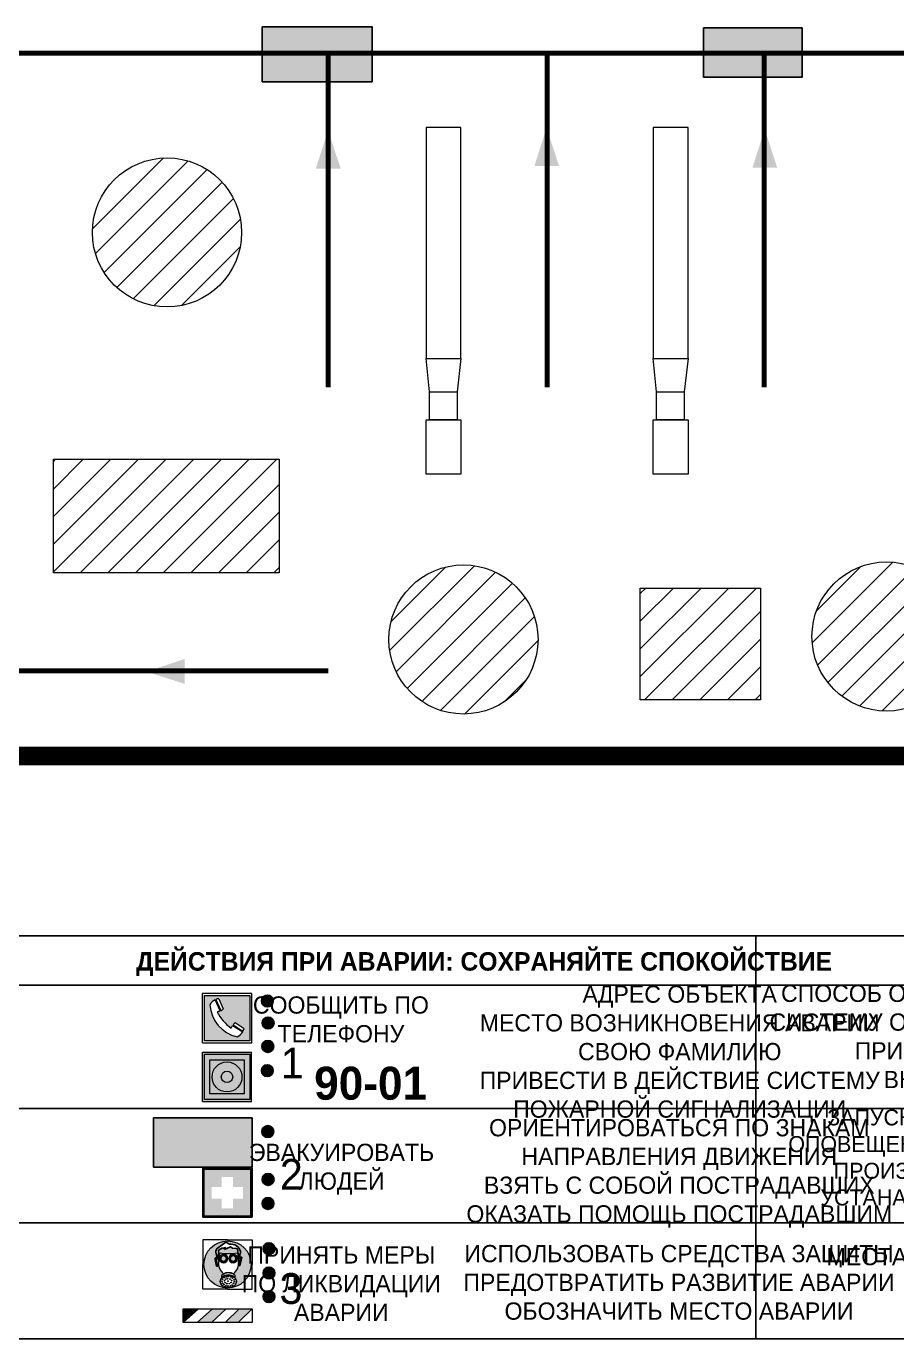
# Model space of a CAD drawing. Header units: millimetres. Extents: x 13810 to 67229, y 12374 to 21950.
# Drawn here: x 19254.1 to 19395.4, y 14177.4 to 14390.6 of the extents above; entities that cross this region are included whole.
import ezdxf

# ---------------------------------------------------------------- set-up
doc = ezdxf.new("R2010")
doc.units = ezdxf.units.MM
doc.layers.add('План_Штампы', color=7, linetype='Continuous')
doc.styles.add('обычный', font='arial.ttf')

# ---------------------------------------------------------------- blocks, each defined once
blk = doc.blocks.new('A$C38D26F80')
h = blk.add_hatch(color=5)
h.dxf.hatch_style = 1
h.paths.add_polyline_path([(-8.77, -4.48, 1), (-0.19, -4.48, 1)])
h.paths.add_polyline_path([(-6.75, -3.58), (-6.75, -3.31), (-6.62, -3.22), (-6.5, -3.22), (-6.42, -3.3), (-6.39, -3.28), (-6.59, -2.23), (-6.59, -2.01), (-6.38, -1.58), (-4.76, -0.4), (-4.13, -0.79, -0.362848), (-2.1, -2.1, -0.201049), (-2.17, -2.48, 0.085434), (-2.26, -3.13), (-1.9, -3.16), (-2.25, -4.7), (-2.4, -4.59), (-2.43, -4.34), (-2.36, -4.34), (-2.14, -3.34), (-2.47, -3.42), (-2.58, -1.95), (-2.77, -1.58), (-3.58, -1.52), (-3.92, -1.26), (-5.05, -1.73), (-4.87, -1.39), (-5.41, -1.6), (-5.41, -1.46), (-6.13, -1.87), (-6.18, -3.5), (-6.56, -3.47), (-6.37, -4.59), (-6.16, -4.43), (-6.16, -4.66), (-6.36, -4.79), (-6.37, -4.8), (-6.51, -4.76)], flags=16)
h.paths.add_polyline_path([(-6.51, -4.76), (-6.36, -4.79), (-6.37, -4.8)], flags=0)
h.paths.add_polyline_path([(-5.92, -2.34, 0.089508), (-2.67, -2.35), (-2.48, -3.88, -0.268602), (-3.4, -6.18, 0.262449), (-5.2, -6.18, -0.268602), (-6.11, -3.88)], flags=16)
edge = h.paths.add_edge_path(flags=16)
edge.add_ellipse((-5.19, -3.41), major_axis=(0, 0.842), ratio=0.848992, start_angle=0, end_angle=360)
edge = h.paths.add_edge_path(flags=0)
edge.add_ellipse((-5.19, -3.39), major_axis=(0, 0.665), ratio=0.853798, start_angle=0, end_angle=360)
edge = h.paths.add_edge_path(flags=0)
edge.add_ellipse((-5.19, -3.4), major_axis=(0, 0.528), ratio=0.864094, start_angle=0, end_angle=360)
edge = h.paths.add_edge_path(flags=16)
edge.add_ellipse((-3.47, -3.4), major_axis=(0, 0.842), ratio=0.848992, start_angle=0, end_angle=360)
h.paths.add_polyline_path([(-3.13, -6.45), (-3.13, -6.84, 0.383174), (-5.57, -6.85), (-5.57, -6.49, -0.369952)], flags=16)
edge = h.paths.add_edge_path(flags=0)
edge.add_ellipse((-3.47, -3.39), major_axis=(0, 0.665), ratio=0.853798, start_angle=0, end_angle=360)
edge = h.paths.add_edge_path(flags=0)
edge.add_ellipse((-3.47, -3.4), major_axis=(0, 0.528), ratio=0.864094, start_angle=0, end_angle=360)
edge = h.paths.add_edge_path(flags=16)
edge.add_ellipse((-4.34, -7.57), major_axis=(-1.48, 0), ratio=0.744955, start_angle=0, end_angle=360)
h.paths.add_polyline_path([(-5.01, -6.85, -1), (-5.15, -6.85, -1)], flags=0)
h.paths.add_polyline_path([(-5.33, -7.14, -1), (-5.47, -7.14, -1)], flags=0)
h.paths.add_polyline_path([(-4.61, -6.71, -1), (-4.74, -6.71, -1)], flags=16)
h.paths.add_polyline_path([(-5.43, -7.51, -1), (-5.57, -7.51, -1)], flags=0)
h.paths.add_polyline_path([(-4.26, -6.67, -1), (-4.4, -6.67, -1)], flags=16)
h.paths.add_polyline_path([(-4.74, -7.14, -1), (-4.88, -7.14, -1)], flags=0)
h.paths.add_polyline_path([(-4.93, -7.43, -1), (-5.07, -7.43, -1)], flags=0)
h.paths.add_polyline_path([(-4.41, -7.07, -1), (-4.54, -7.07, -1)], flags=0)
h.paths.add_polyline_path([(-5.33, -7.87, -1), (-5.46, -7.87, -1)], flags=0)
h.paths.add_polyline_path([(-3.8, -6.71, -1), (-3.94, -6.71, -1)], flags=16)
h.paths.add_polyline_path([(-4.85, -7.78, -1), (-4.98, -7.78, -1)], flags=0)
h.paths.add_polyline_path([(-3.96, -7.14, -1), (-4.1, -7.14, -1)], flags=0)
h.paths.add_polyline_path([(-4.33, -7.53, -1), (-4.47, -7.53, -1)], flags=0)
h.paths.add_polyline_path([(-5.09, -8.12, -1), (-5.23, -8.12, -1)], flags=0)
h.paths.add_polyline_path([(-3.5, -6.94, -1), (-3.64, -6.94, -1)], flags=0)
h.paths.add_polyline_path([(-4.54, -7.97, -1), (-4.68, -7.97, -1)], flags=0)
h.paths.add_polyline_path([(-3.66, -7.39, -1), (-3.8, -7.39, -1)], flags=0)
h.paths.add_polyline_path([(-4.73, -8.35, -1), (-4.86, -8.35, -1)], flags=0)
h.paths.add_polyline_path([(-4.09, -7.96, -1), (-4.23, -7.96, -1)], flags=0)
h.paths.add_polyline_path([(-3.77, -7.74, -1), (-3.91, -7.74, -1)], flags=0)
h.paths.add_polyline_path([(-3.22, -7.27, -1), (-3.35, -7.27, -1)], flags=0)
h.paths.add_polyline_path([(-4.34, -8.4, -1), (-4.47, -8.4, -1)], flags=0)
h.paths.add_polyline_path([(-3.16, -7.61, -1), (-3.3, -7.61, -1)], flags=0)
h.paths.add_polyline_path([(-3.9, -8.35, -1), (-4.04, -8.35, -1)], flags=0)
h.paths.add_polyline_path([(-3.32, -7.91, -1), (-3.46, -7.91, -1)], flags=0)
h.paths.add_polyline_path([(-3.55, -8.23, -1), (-3.69, -8.23, -1)], flags=0)
at = {"color": 5, "lineweight": 5}
for p, q in [((-4.48, 0), (-8.96, 0)), ((-8.96, 0), (-8.96, -4.48)), ((-4.48, 0), (0, 0)), ((0, 0), (0, -4.48)), ((-6.59, -2.01), (-6.38, -1.58)), ((-6.59, -2.23), (-6.59, -2.01)), ((-6.39, -3.28), (-6.59, -2.23)), ((-6.38, -1.58), (-4.76, -0.4)), ((-6.13, -1.87), (-6.18, -3.5)), ((-5.41, -1.46), (-6.13, -1.87)), ((-5.92, -2.34), (-6.11, -3.88)), ((-4.87, -1.39), (-5.41, -1.6)), ((-5.41, -1.6), (-5.41, -1.46)), ((-3.92, -1.26), (-5.05, -1.73)), ((-5.05, -1.73), (-4.87, -1.39)), ((-4.76, -0.4), (-4.13, -0.79)), ((-3.58, -1.52), (-3.92, -1.26)), ((-2.77, -1.58), (-3.58, -1.52)), ((-2.58, -1.95), (-2.77, -1.58)), ((-2.67, -2.34), (-2.48, -3.88)), ((-2.47, -3.42), (-2.58, -1.95)), ((-8.96, -8.96), (-8.96, -4.48)), ((-6.75, -3.31), (-6.62, -3.22)), ((-6.75, -3.58), (-6.75, -3.31)), ((-6.51, -4.76), (-6.75, -3.58)), ((-6.62, -3.22), (-6.5, -3.22)), ((-6.18, -3.5), (-6.56, -3.47)), ((-6.56, -3.47), (-6.37, -4.59)), ((-6.37, -4.8), (-6.51, -4.76)), ((-6.5, -3.22), (-6.42, -3.3)), ((-6.42, -3.3), (-6.39, -3.28)), ((-6.37, -4.59), (-6.16, -4.43)), ((-6.16, -4.66), (-6.37, -4.8)), ((-6.16, -4.43), (-6.16, -4.66)), ((-2.14, -3.34), (-2.47, -3.42)), ((-2.43, -4.34), (-2.4, -4.59)), ((-2.43, -4.34), (-2.36, -4.34)), ((-2.4, -4.59), (-2.25, -4.7)), ((-2.36, -4.34), (-2.14, -3.34)), ((-1.9, -3.16), (-2.26, -3.13)), ((-2.25, -4.7), (-1.9, -3.16)), ((0, -8.96), (0, -4.48)), ((-5.57, -6.49), (-5.57, -6.85)), ((-3.13, -6.45), (-3.13, -6.84)), ((-4.48, -8.96), (-8.96, -8.96)), ((-4.48, -8.96), (0, -8.96))]:
    blk.add_line(p, q, dxfattribs=at)
at = {"color": 5}
for p, q in [((-6.59, -2.01), (-6.38, -1.58)), ((-6.59, -2.23), (-6.59, -2.01)), ((-6.39, -3.28), (-6.59, -2.23)), ((-6.38, -1.58), (-4.76, -0.4)), ((-6.13, -1.87), (-6.18, -3.5)), ((-5.41, -1.46), (-6.13, -1.87)), ((-4.87, -1.39), (-5.41, -1.6)), ((-5.41, -1.6), (-5.41, -1.46)), ((-3.92, -1.26), (-5.05, -1.73)), ((-5.05, -1.73), (-4.87, -1.39)), ((-4.76, -0.4), (-4.13, -0.79)), ((-3.58, -1.52), (-3.92, -1.26)), ((-2.77, -1.58), (-3.58, -1.52)), ((-2.58, -1.95), (-2.77, -1.58)), ((-2.47, -3.42), (-2.58, -1.95)), ((-6.75, -3.31), (-6.62, -3.22)), ((-6.75, -3.58), (-6.75, -3.31)), ((-6.51, -4.76), (-6.75, -3.58)), ((-6.62, -3.22), (-6.5, -3.22)), ((-6.18, -3.5), (-6.56, -3.47)), ((-6.56, -3.47), (-6.37, -4.59)), ((-6.37, -4.8), (-6.51, -4.76)), ((-6.36, -4.79), (-6.51, -4.76)), ((-6.5, -3.22), (-6.42, -3.3)), ((-6.42, -3.3), (-6.39, -3.28)), ((-6.37, -4.59), (-6.16, -4.43)), ((-6.16, -4.66), (-6.37, -4.8)), ((-6.16, -4.66), (-6.36, -4.79)), ((-6.16, -4.43), (-6.16, -4.66)), ((-2.14, -3.34), (-2.47, -3.42)), ((-2.4, -4.59), (-2.43, -4.34)), ((-2.43, -4.34), (-2.36, -4.34)), ((-2.25, -4.7), (-2.4, -4.59)), ((-2.36, -4.34), (-2.14, -3.34)), ((-2.26, -3.13), (-1.9, -3.16)), ((-1.9, -3.16), (-2.25, -4.7))]:
    blk.add_line(p, q, dxfattribs=at)
at = {"color": 5, "lineweight": 5}
for centre, radius in [((-4.48, -4.48), 4.29), ((-5.4, -7.14), 0.0678), ((-5.08, -6.85), 0.0678), ((-4.81, -7.14), 0.0678), ((-4.67, -6.71), 0.0678), ((-4.47, -7.07), 0.0678), ((-4.33, -6.67), 0.0678), ((-4.03, -7.14), 0.0678), ((-3.87, -6.71), 0.0678), ((-3.57, -6.94), 0.0678), ((-5.5, -7.51), 0.0678), ((-5.4, -7.87), 0.0678), ((-5.16, -8.12), 0.0678), ((-5, -7.43), 0.0678), ((-4.91, -7.78), 0.0678), ((-4.79, -8.35), 0.0678), ((-4.61, -7.97), 0.0678), ((-4.4, -7.53), 0.0678), ((-4.4, -8.4), 0.0678), ((-4.16, -7.96), 0.0678), ((-3.97, -8.35), 0.0678), ((-3.84, -7.74), 0.0678), ((-3.73, -7.39), 0.0678), ((-3.62, -8.23), 0.0678), ((-3.39, -7.91), 0.0678), ((-3.28, -7.27), 0.0678), ((-3.23, -7.61), 0.0678)]:
    blk.add_circle(centre, radius, dxfattribs=at)
for centre, radius, start, end in [((-4.28, 6.66), 9.15, 259.6987, 280.1569), ((-2.6, -2.2), 0.513, 326.4781, 11.7739), ((-3.66, -4.24), 2.47, 171.573, 231.7124), ((-4.93, -4.24), 2.47, 308.2876, 8.427), ((-0.47, -3.05), 1.79, 161.5846, 182.4584), ((-4.33, -7.88), 1.87, 50.358, 131.5662), ((-4.34, -8.2), 1.82, 48.4943, 132.3565), ((-4.3, -7.78), 1.83, 60.5889, 119.4111)]:
    blk.add_arc(centre, radius, start, end, dxfattribs=at)
at = {"color": 5}
for centre, radius, start, end in [((-3.89, -2.66), 1.88, 17.387, 97.1599), ((-2.6, -2.2), 0.511, 326.3906, 11.8614), ((-0.35, -3.07), 1.91, 162.2553, 181.7878)]:
    blk.add_arc(centre, radius, start, end, dxfattribs=at)
at = {"color": 5, "lineweight": 5}
for centre, major_axis, ratio in [((-5.19, -3.41), (0, 0.842), 0.848992), ((-5.19, -3.39), (0, 0.665), 0.853798), ((-5.19, -3.4), (0, 0.528), 0.864094), ((-3.47, -3.4), (0, 0.842), 0.848992), ((-3.47, -3.39), (0, 0.665), 0.853798), ((-3.47, -3.4), (0, 0.528), 0.864094), ((-4.34, -7.57), (-1.48, 0), 0.744955)]:
    blk.add_ellipse(centre, major_axis=major_axis, ratio=ratio, dxfattribs=at)
blk = doc.blocks.new('A$C47DD6509')
at = {"lineweight": 5}
for points in [[(-8.69, 0), (-11.19, 0), (-11.19, -2.22)], [(-4.22, 0), (-6.45, 0), (-8.91, -2.22), (-6.61, -2.22)], [(0, 0), (-2.09, 0), (-4.36, -2.22), (-2.29, -2.22)]]:
    blk.add_hatch(color=242, dxfattribs=at).paths.add_polyline_path(points)
at = {"color": 242, "lineweight": 5}
for p, q in [((-11.19, -2.22), (-8.69, 0)), ((-11.19, -2.22), (-11.19, 0)), ((-11.19, 0), (-8.69, 0)), ((-11.19, 0), (0, 0)), ((-8.91, -2.22), (-6.45, 0)), ((-6.61, -2.22), (-4.22, 0)), ((-4.36, -2.22), (-2.09, 0)), ((-2.29, -2.22), (0, 0)), ((0, 0), (0, -2.22)), ((0, -2.22), (-11.19, -2.22))]:
    blk.add_line(p, q, dxfattribs=at)
blk = doc.blocks.new('A$C32E8229D')
at = {"true_color": 0xffffff}
blk.add_hatch(color=7, dxfattribs=at).paths.add_polyline_path([(0, 0), (0, -8), (16, -8), (16, 0)])
h = blk.add_hatch(color=126)
h.paths.add_polyline_path([(0.2, -0.2), (15.8, -0.2), (15.8, -7.8), (0.2, -7.8)])
h.paths.add_polyline_path([(13.49, -2.05), (12.08, -2.05), (11.37, -2.63, 0.162397), (11.29, -2.84), (11.29, -3.63), (10.35, -3.63), (10.35, -4.05), (11.68, -4.05), (11.68, -3.48), (12.26, -4.28), (11.29, -5.1), (11.29, -6.78), (11.85, -6.78), (11.85, -5.44), (12.8, -4.64), (12.8, -5.94), (14.46, -5.94), (14.46, -5.39), (13.45, -5.39), (13.45, -3.97), (12.46, -2.59), (13.15, -2.59), (13.69, -3.34), (14.18, -3)], flags=16)
h.paths.add_polyline_path([(10.74, -1.82, 1), (11.8, -1.82, 1)], flags=16)
h.paths.add_polyline_path([(9.39, -3.59), (5.99, -3.59), (6.56, -3.03), (5.91, -3.03), (5.1, -3.83), (5.91, -4.64), (6.56, -4.64), (5.99, -4.09), (9.39, -4.09)], flags=16)
h.paths.add_polyline_path([(4.29, -1.08), (1.72, -1.08), (1.72, -6.6), (4.29, -6.6)], flags=16)
at = {"color": 126}
blk.add_lwpolyline([(16, -8), (0, -8), (0, 0), (16, 0)], close=True, dxfattribs=at)
blk = doc.blocks.new('A$C18900ED3')
h = blk.add_hatch(color=126)
h.paths.add_polyline_path([(-0.18, -0.18), (-7.02, -0.18), (-7.02, -7.02), (-0.18, -7.02)])
h.paths.add_polyline_path([(-5.89, -4.46), (-5.89, -2.77), (-4.46, -2.77), (-4.46, -1.31), (-2.77, -1.31), (-2.77, -2.77), (-1.33, -2.77), (-1.33, -4.46), (-2.77, -4.46), (-2.77, -5.89), (-4.46, -5.89), (-4.46, -4.46)], flags=16)
at = {"color": 126}
for p, q in [((-7.2, 0), (-7.2, -7.2)), ((0, 0), (-7.2, 0)), ((0, -7.2), (0, 0)), ((-7.02, -7.02), (-7.02, -0.18)), ((-7.02, -0.18), (-0.18, -0.18)), ((-0.18, -0.18), (-0.18, -7.02)), ((-7.2, -7.2), (0, -7.2)), ((-0.18, -7.02), (-7.02, -7.02))]:
    blk.add_line(p, q, dxfattribs=at)
blk = doc.blocks.new('A$C456E1F9C')
at = {"lineweight": 5}
h = blk.add_hatch(color=242, dxfattribs=at)
h.paths.add_polyline_path([(0.51, -1.47), (0.51, -13.26), (12.29, -13.26), (12.29, -1.47)])
h.paths.add_polyline_path([(5.42, -4.95, -0.254479), (4.78, -5.4), (3.52, -2.53, -0.209735), (4.23, -2.4)], flags=16)
h.paths.add_polyline_path([(8.53, -8.6), (10.87, -10.17), (10.54, -10.76), (8.03, -9.13, -0.192251)], flags=16)
h.paths.add_polyline_path([(4.61, -5.49, 0.005518), (3.87, -5.72, 0.128647), (7.49, -10.01, 0.00809), (7.83, -9.33), (10.47, -10.97, -0.16736), (8.99, -12.25, -0.327862), (1.95, -3.95, -0.166952), (3.36, -2.62)], flags=16)
at = {"color": 242, "lineweight": 5}
for p, q in [((0, -13.77), (0, -0.97)), ((12.8, -0.97), (0, -0.97)), ((4.61, -5.49), (3.36, -2.62)), ((3.52, -2.53), (4.78, -5.4)), ((4.23, -2.4), (5.42, -4.95)), ((12.8, -13.77), (12.8, -0.97)), ((7.83, -9.33), (10.47, -10.97)), ((8.03, -9.13), (10.54, -10.76)), ((10.81, -10.12), (8.53, -8.6)), ((10.8, -10.3), (10.81, -10.12)), ((10.54, -10.76), (10.8, -10.3)), ((0, -13.77), (12.8, -13.77))]:
    blk.add_line(p, q, dxfattribs=at)
blk.add_lwpolyline([(0.51, -1.47), (12.29, -1.47), (12.29, -13.26), (0.51, -13.26)], close=True, dxfattribs=at)
for centre, radius, start, end in [((4.59, -5.34), 2.99, 114.2845, 152.1974), ((4.02, -3.27), 0.891, 76.3284, 123.7092), ((11.12, -3.31), 9.19, 183.9915, 256.6009), ((14.98, -39.1), 35.17, 107.1487, 108.4135), ((13.86, -0.94), 11.08, 205.5536, 234.8762), ((4.68, -4.59), 0.824, 276.9621, 334.0723), ((-13.31, 0.8), 23.44, 332.5487, 334.4027), ((8.94, -9.5), 0.989, 114.4092, 157.9388), ((7.87, -9.46), 3, 291.9291, 329.9329)]:
    blk.add_arc(centre, radius, start, end, dxfattribs=at)
blk = doc.blocks.new('A$C54414219')
at = {"true_color": 0xffffff}
h = blk.add_hatch(color=7, dxfattribs=at)
h.paths.add_polyline_path([(2.39, -9.45), (2.39, -18.3), (11.23, -18.3), (11.23, -9.45)], flags=0)
h.paths.add_polyline_path([(10.71, -13.87, -1), (2.92, -13.87, -1)], flags=0)
h.paths.add_polyline_path([(8.3, -13.87, -1), (5.33, -13.87, -1)], flags=0)
h.paths.add_polyline_path([(0.41, -7.47), (0.41, -20.27), (13.21, -20.27), (13.21, -7.47)])
h.paths.add_polyline_path([(0.92, -19.77), (12.71, -19.77), (12.71, -7.98), (0.92, -7.98)], flags=16)
h.paths.add_polyline_path([(11.23, -9.45), (11.23, -18.3), (2.39, -18.3), (2.39, -9.45)], flags=0)
at = {"lineweight": 5}
h = blk.add_hatch(color=242, dxfattribs=at)
h.paths.add_polyline_path([(12.71, -7.98), (0.92, -7.98), (0.92, -19.77), (12.71, -19.77)])
h.paths.add_polyline_path([(11.23, -18.3), (2.39, -18.3), (2.39, -9.45), (11.23, -9.45)], flags=16)
h.paths.add_polyline_path([(10.71, -13.87, -1), (2.92, -13.87, -1)], flags=0)
h.paths.add_polyline_path([(8.3, -13.87, -1), (5.33, -13.87, -1)], flags=0)
at = {"true_color": 0xffffff}
h = blk.add_hatch(color=7, dxfattribs=at)
h.paths.add_polyline_path([(2.39, -9.45), (2.39, -18.3), (11.23, -18.3), (11.23, -9.45)])
h.paths.add_polyline_path([(10.71, -13.87, -1), (2.92, -13.87, -1)], flags=16)
h.paths.add_polyline_path([(8.3, -13.87, -1), (5.33, -13.87, -1)], flags=0)
at = {"lineweight": 5}
h = blk.add_hatch(color=242, dxfattribs=at)
h.paths.add_polyline_path([(2.92, -13.87, 1), (10.71, -13.87, 1)])
h.paths.add_polyline_path([(8.3, -13.87, -1), (5.33, -13.87, -1)], flags=16)
at = {"color": 242, "lineweight": 5}
for p, q in [((0.41, -20.27), (0.41, -7.47)), ((0.41, -7.47), (13.21, -7.47)), ((0.41, -7.47), (13.21, -7.47)), ((13.21, -20.27), (13.21, -7.47)), ((0.41, -20.27), (13.21, -20.27))]:
    blk.add_line(p, q, dxfattribs=at)
for points in [[(0.92, -7.98), (12.71, -7.98), (12.71, -19.77), (0.92, -19.77)], [(2.39, -9.45), (11.23, -9.45), (11.23, -18.3), (2.39, -18.3)]]:
    blk.add_lwpolyline(points, close=True, dxfattribs=at)
for radius in [3.89, 1.49]:
    blk.add_circle((6.81, -13.87), radius, dxfattribs=at)

msp = doc.modelspace()

# ---------------------------------------------------------------- hatches: boundary and pattern name
at = {"lineweight": 0}
h = msp.add_hatch(dxfattribs=at)
h.set_pattern_fill('ANSI31', color=256, angle=180)
h.set_pattern_definition([(225, (40387.6663, 16375.0453), (2.24506403, -2.24506403), [])])
h.paths.add_polyline_path([(19504.18, 14351.07), (19504.18, 14336.74), (19519.59, 14336.74), (19519.59, 14351.07)])
h.paths.add_polyline_path([(19518.91, 14344.04, -1), (19505.38, 14344.04, -1)], flags=16)
h.paths.add_polyline_path([(19482.47, 14351.07), (19482.47, 14336.74), (19497.89, 14336.74), (19497.89, 14351.07)])
h.paths.add_polyline_path([(19496.47, 14343.92, -1), (19482.93, 14343.92, -1)], flags=16)
h.paths.add_polyline_path([(19453.14, 14297.8, 1), (19422.85, 14297.8, 1)])
h.paths.add_polyline_path([(19381.63, 14291.47, 1), (19405.85, 14291.47, 1)])
h.paths.add_polyline_path([(19353.76, 14281.19), (19373.29, 14281.19), (19373.29, 14299.34), (19353.76, 14299.34)])
h.paths.add_polyline_path([(19337.15, 14290.99, 1), (19312.93, 14290.99, 1)])
h.paths.add_polyline_path([(19295.12, 14301.8), (19295.12, 14320.25), (19258.47, 14320.25), (19258.47, 14301.8)])
h.paths.add_polyline_path([(19289.03, 14357.1, 1), (19264.81, 14357.1, 1)])
h = msp.add_hatch(color=256, dxfattribs=at)
h.dxf.hatch_style = 1
h.paths.add_polyline_path([(19292.25, 14232.28, 1), (19294.18, 14232.28, 1)])
h = msp.add_hatch(color=256, dxfattribs=at)
h.dxf.hatch_style = 1
h.paths.add_polyline_path([(19292.35, 14228.7, 1), (19294.28, 14228.7, 1)])
h = msp.add_hatch(color=256, dxfattribs=at)
h.dxf.hatch_style = 1
h.paths.add_polyline_path([(19292.31, 14224.89, 1), (19294.24, 14224.89, 1)])
h = msp.add_hatch(color=256, dxfattribs=at)
h.dxf.hatch_style = 1
h.paths.add_polyline_path([(19292.23, 14220.96, 1), (19294.16, 14220.96, 1)])
h = msp.add_hatch(color=256, dxfattribs=at)
h.dxf.hatch_style = 1
h.paths.add_polyline_path([(19292.31, 14211.07, 1), (19294.25, 14211.07, 1)])
h = msp.add_hatch(color=256, dxfattribs=at)
h.dxf.hatch_style = 1
h.paths.add_polyline_path([(19292.35, 14203.29, 1), (19294.29, 14203.29, 1)])
h = msp.add_hatch(color=256, dxfattribs=at)
h.dxf.hatch_style = 1
h.paths.add_polyline_path([(19292.35, 14199.39, 1), (19294.28, 14199.39, 1)])
h = msp.add_hatch(color=256, dxfattribs=at)
h.dxf.hatch_style = 1
h.paths.add_polyline_path([(19292.51, 14192.04, 1), (19294.44, 14192.04, 1)])
h = msp.add_hatch(color=256, dxfattribs=at)
h.dxf.hatch_style = 1
h.paths.add_polyline_path([(19292.5, 14188.09, 1), (19294.43, 14188.09, 1)])
h = msp.add_hatch(color=256, dxfattribs=at)
h.dxf.hatch_style = 1
h.paths.add_polyline_path([(19292.5, 14184.26, 1), (19294.43, 14184.26, 1)])

# ---------------------------------------------------------------- linework, layer by layer
at = {"lineweight": 0, "const_width": 3}
msp.add_lwpolyline([(19594.89, 14272.07), (19137.74, 14272.07), (19137.74, 14452.46), (19594.89, 14452.46)], close=True, dxfattribs=at)
at = {"color": 126, "lineweight": 100, "true_color": 0x008754}
for points in [[(19222.72, 14399.06), (19222.72, 14386.19), (19417.51, 14386.19), (19417.51, 14333.11), (19463.65, 14333.11), (19463.65, 14368.86), (19518.52, 14368.86)], [(19303.1, 14285.92), (19242.36, 14285.92), (19242.36, 14386.19)], [(19303.1, 14386.19), (19303.1, 14331.99)], [(19338.62, 14386.19), (19338.62, 14331.99)], [(19373.87, 14386.19), (19373.87, 14331.99)]]:
    msp.add_lwpolyline(points, dxfattribs=at)
at = {"lineweight": 0}
for points in [[(19324.64, 14374.15), (19318.98, 14374.15), (19318.98, 14336.63), (19324.64, 14336.63)], [(19361.52, 14374.15), (19355.85, 14374.15), (19355.85, 14336.63), (19361.52, 14336.63)], [(19324, 14326.64), (19319.52, 14326.64), (19319.52, 14331.2), (19324, 14331.2)], [(19360.87, 14326.64), (19356.39, 14326.64), (19356.39, 14331.2), (19360.87, 14331.2)], [(19324.64, 14317.84), (19318.98, 14317.84), (19318.98, 14326.64), (19324.64, 14326.64)], [(19361.52, 14317.84), (19355.85, 14317.84), (19355.85, 14326.64), (19361.52, 14326.64)], [(19295.12, 14301.8), (19258.47, 14301.8), (19258.47, 14320.25), (19295.12, 14320.25)], [(19373.29, 14281.19), (19353.76, 14281.19), (19353.76, 14299.34), (19373.29, 14299.34)]]:
    msp.add_lwpolyline(points, close=True, dxfattribs=at)
for points in [[(19319.52, 14331.2), (19318.98, 14336.63)], [(19324.64, 14336.63), (19324, 14331.2)], [(19356.39, 14331.2), (19355.85, 14336.63)], [(19361.52, 14336.63), (19360.87, 14331.2)]]:
    msp.add_lwpolyline(points, dxfattribs=at)
for points in [[(19228.77, 14234.82), (19372.53, 14234.82), (19372.53, 14242.87), (19228.77, 14242.87)], [(19372.53, 14242.87), (19494.25, 14242.87), (19494.25, 14177.42), (19372.53, 14177.42)], [(19372.53, 14242.87), (19494.25, 14242.87), (19494.25, 14234.82), (19372.53, 14234.82)], [(19228.77, 14234.82), (19372.53, 14234.82), (19372.53, 14177.42), (19228.77, 14177.42)], [(19372.53, 14234.82), (19494.25, 14234.82), (19494.25, 14214.82), (19372.53, 14214.82)], [(19494.25, 14214.82), (19372.53, 14214.82), (19372.53, 14196.25), (19494.25, 14196.25)]]:
    msp.add_lwpolyline(points, close=True)
for points in [[(19287.18, 14214.82), (19228.77, 14214.82), (19372.53, 14214.82)], [(19287.18, 14196.25), (19228.77, 14196.25), (19372.53, 14196.25)]]:
    msp.add_lwpolyline(points)
for centre in [(19276.92, 14357.1), (19393.74, 14291.47), (19325.04, 14290.99)]:
    msp.add_circle(centre, 12.11, dxfattribs=at)
for centre in [(19293.21, 14232.28), (19293.32, 14228.7), (19293.28, 14224.89), (19293.2, 14220.96), (19293.28, 14211.07), (19293.32, 14203.29), (19293.31, 14199.39), (19293.47, 14192.04), (19293.47, 14188.09), (19293.47, 14184.26)]:
    msp.add_circle(centre, 0.966)
at = {"layer": 'План_Штампы', "color": 126, "true_color": 0x008754}
for points in [[(19305.11, 14367.46), (19301.08, 14367.46), (19303.07, 14373.65)], [(19340.58, 14367.86), (19336.56, 14367.87), (19338.54, 14374.05)], [(19375.99, 14367.63), (19371.97, 14367.63), (19373.95, 14373.81)], [(19279.76, 14287.81), (19279.76, 14283.78), (19273.58, 14285.77)]]:
    msp.add_solid(points, dxfattribs=at)

# ---------------------------------------------------------------- block references
for name, p, xscale, yscale, zscale in [('A$C456E1F9C', (19282.66, 14234.1), 0.625, 0.625, 0.625), ('A$C54414219', (19282.4, 14228.61), 0.625, 0.625, 0.625), ('A$C18900ED3', (19290.72, 14205.15), 1.111111111007631, 1.111111111007631, 1.111111111007631), ('A$C38D26F80', (19290.74, 14193.48), 0.8928571427240968, 0.8928571427240968, 0.8928571427240968)]:
    msp.add_blockref(name, p, dxfattribs=dict(xscale=xscale, yscale=yscale, zscale=zscale))
at = {"xscale": -1}
msp.add_blockref('A$C32E8229D', (19290.72, 14213.29), dxfattribs=at)
at = {"color": 242, "true_color": 0xc1121c}
msp.add_blockref('A$C47DD6509', (19290.74, 14182.26), dxfattribs=at)
at = {"layer": 'План_Штампы', "color": 126, "true_color": 0x008754, "xscale": 1.113761976465601, "yscale": 1.113761976465601, "zscale": 1.113761976465601, "rotation": 359.9978653237144}
msp.add_blockref('A$C32E8229D', (19292.39, 14390.49), dxfattribs=at)
at = {"layer": 'План_Штампы', "color": 126, "true_color": 0x008754, "xscale": -1}
msp.add_blockref('A$C32E8229D', (19380.03, 14390.3), dxfattribs=at)

# ---------------------------------------------------------------- texts
at = {"lineweight": 0, "attachment_point": 5, "style": 'обычный'}
for s, insert, char_height, width in [('{\\fProxima Nova Rg|b1|i0|c204|p2;ДЕЙСТВИЯ ПРИ АВАРИИ: СОХРАНЯЙТЕ СПОКОЙСТВИЕ\\H1.6644x; }', (19328.38, 14238.27), 3, 175.1736), ('{\\fProxima Nova Rg|b0|i0|c204|p2;СПОСОБ ОПОВЕЩЕНИЯ АВТОМАТИЧЕСКИЙ ЧЕРЕЗ РЕЧЕВУЮ СИСТЕМУ ОПОВЕЩЕНИЯ И УПРАВЛЕНИЯ ЭВАКУАЦИЕЙ ЛЮДЕЙ ПРИ ПОЖАРЕ , А ТАК ЖЕ ВРУЧНУЮ, ИСПОЛЬЗУЯ ВНУТРЕННЮЮ ГРОМКУЮ СВЯЗЬ СИСТЕМЫ ТЕХНОЛОГИЧЕСКОГО ОПОВЕЩЕНИЯ.}', (19434.16, 14223.78), 2.8, 118.5618), ('{\\fProxima Nova Rg|b0|i0|c204|p2;СООБЩИТЬ ПО \\PТЕЛЕФОНУ}', (19305.15, 14229.27), 2.8, 126.6484), ('\\pi-8.4,l8.4,t8.4;{\\fProxima Nova Rg|b0|i0|c204|p2;АДРЕС ОБЪЕКТА\\PМЕСТО ВОЗНИКНОВЕНИЯ АВАРИИ\\PСВОЮ ФАМИЛИЮ\\PПРИВЕСТИ В ДЕЙСТВИЕ СИСТЕМУ \\PПОЖАРНОЙ СИГНАЛИЗАЦИИ}', (19360.16, 14223.65), 2.8, 126.6484), ('{\\fProxima Nova Rg|b0|i0|c204|p2;1\\H1.1667x; }', (19297.25, 14222.2), 5, 126.6484), ('{\\fProxima Nova Rg|b1|i0|c204|p2;\\H1.0714x;90-01\\fProxima Nova Rg|b0|i0|c204|p2;\\H0.93331x; \\H1.3449x; }', (19309.97, 14218.88), 5, 126.6484), ('{\\fProxima Nova Rg|b0|i0|c204|p2;\\P\\pt7.8;ЗАПУСК В РУЧНОМ РЕЖИМЕ АВТОМАТИЧЕСКОЙ СИСТЕМЫ ОПОВЕЩЕНИЯ  И УПРАВЛЕНИЯ ЭВАКУАЦИИ ЛЮДЕЙ ПРИ ПОЖАРЕ ПРОИЗВОДИТСЯ ОТ РУЧНЫХ ПОЖАРНЫХ ИЗВЕЩАТЕЛЕЙ, УСТАНАНОВЛЕННЫХ НА СТЕНАХ ВБЛИЗИ ЭВАКУАЦИОННЫХ ВЫХОДОВ. }', (19435.6, 14206.49), 2.6, 121.7868), ('\\pi-8.4,l8.4,t8.4;{\\fProxima Nova Rg|b0|i0|c204|p2;ОРИЕНТИРОВАТЬСЯ ПО ЗНАКАМ \\PНАПРАВЛЕНИЯ ДВИЖЕНИЯ\\PВЗЯТЬ С СОБОЙ ПОСТРАДАВШИХ\\PОКАЗАТЬ ПОМОЩЬ ПОСТРАДАВШИМ}', (19360.09, 14204.29), 2.8, 126.6484), ('{\\fProxima Nova Rg|b0|i0|c204|p2;ЭВАКУИРОВАТЬ \\PЛЮДЕЙ}', (19305.25, 14204.95), 2.8, 126.6484), ('{\\fProxima Nova Rg|b0|i0|c204|p2;2\\H1.1967x; }', (19297.1, 14204.12), 5, 126.6484), ('{\\fProxima Nova Rg|b0|i0|c204|p2;ПРИНЯТЬ МЕРЫ \\PПО ЛИКВИДАЦИИ \\PАВАРИИ}', (19305.21, 14186.37), 2.8, 126.6484), ('\\pi-8.4,l8.4,t8.4;{\\fProxima Nova Rg|b0|i0|c204|p2;ИСПОЛЬЗОВАТЬ СРЕДСТВА ЗАЩИТЫ \\PПРЕДОТВРАТИТЬ РАЗВИТИЕ АВАРИИ\\PОБОЗНАЧИТЬ МЕСТО АВАРИИ}', (19360.04, 14186.56), 2.8, 126.6484), ('\\pt8.4;{\\fProxima Nova Rg|b0|i0|c204|p2;\\PМЕСТА РАСПОЛОЖЕНИЯ ПОЖАРНЫХ ИЗВЕЩАТЕЛЕЙ ОБОЗНАЧЕНЫ НА НАСТОЯЩЕМ ПЛАНЕ}', (19433.96, 14190.35), 2.8, 118.5618), ('{\\fProxima Nova Rg|b0|i0|c204|p2;3\\H1.1967x; }', (19297.04, 14185.54), 5, 126.6484)]:
    msp.add_mtext(s, dxfattribs=dict(at, insert=insert, char_height=char_height, width=width))

doc.saveas('drawing.dxf')
